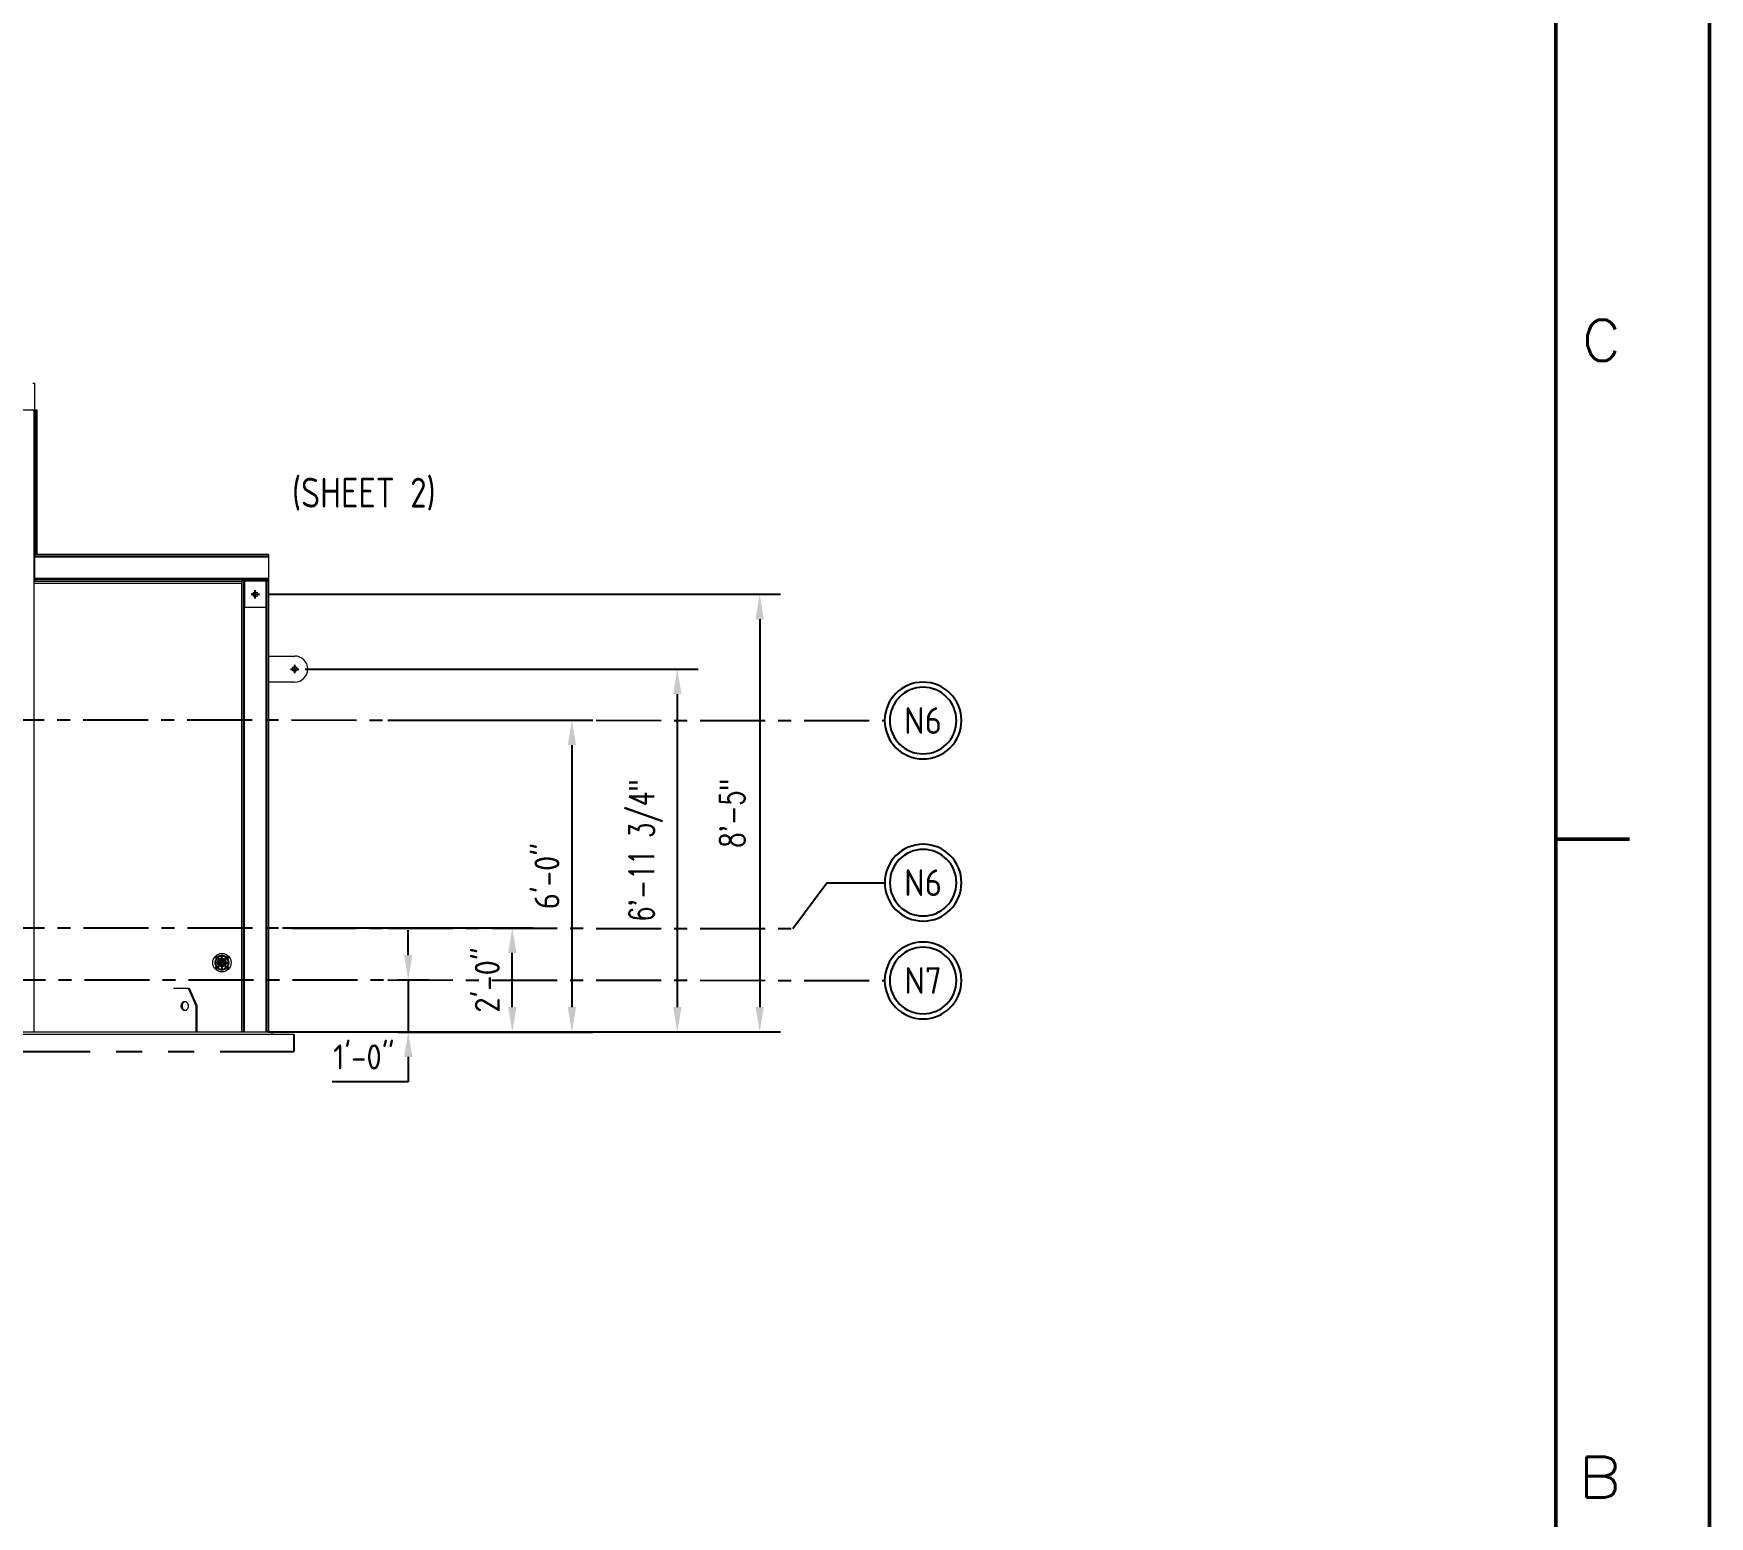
# Model space of a CAD drawing. Header units: inches. Extents: x 0 to 4731, y 0 to 1632.
# Drawn here: x 1725.4 to 2112, y 397.2 to 739.4 of the extents above; entities that cross this region are included whole.
import ezdxf
from ezdxf.enums import TextEntityAlignment as Align

# ---------------------------------------------------------------- set-up
doc = ezdxf.new("R2010")
doc.units = ezdxf.units.IN
doc.header["$LTSCALE"] = 48
doc.header["$MEASUREMENT"] = 0
doc.linetypes.add('CENTER', pattern=[2, 1.25, -0.25, 0.25, -0.25])
doc.linetypes.add('PHANTOM2', pattern=[1.25, 0.625, -0.125, 0.125, -0.125, 0.125, -0.125])
for name, color, linetype, lineweight in [('AM_11', 92, 'PHANTOM2', 25), ('AM_4', 93, 'Continuous', 25), ('AM_5', 92, 'Continuous', 25), ('AM_6', 140, 'Continuous', 35), ('AM_7', 142, 'CENTER', 25), ('AM_BOR', 255, 'Continuous', 50), ('Equipment-AM_0', 7, 'Continuous', 50), ('Equipment-AM_5', 92, 'Continuous', 25), ('Process-AM_5', 92, 'Continuous', 25), ('Process-AM_7', 142, 'CENTER', 25)]:
    doc.layers.add(name, color=color, linetype=linetype, lineweight=lineweight)
doc.styles.add('ISOCP', font='ISOCP.SHX')
doc.styles.add('simplex', font='simplex.shx', dxfattribs={"width": 0.75})
doc.styles.get("Standard").update_dxf_attribs({"font": 'ROMANS.SHX', "width": 0.7})
doc.styles.add('XT07_0', font='isocp.shx', dxfattribs={"width": 0.9, "height": 7})
doc.dimstyles.new('METSOPOWER_ANSI$0', dxfattribs={"dimtxt": 0.12, "dimasz": 0.12, "dimexe": 0.1, "dimexo": 0.05, "dimgap": 0.06, "dimtad": 1, "dimtoh": 1, "dimdec": 5, "dimzin": 12, "dimdsep": 46, "dimlunit": 4, "dimtxsty": 'Standard', "dimcen": 0, "dimclrd": 256, "dimclre": 256, "dimclrt": 140, "dimadec": 0, "dimazin": 2, "dimtp": 0.1, "dimtm": 0.1, "dimtfac": 0.71, "dimtdec": 5, "dimtmove": 0, "dimatfit": 3, "dimfxl": 1, "dimfrac": 2, "dimtzin": 7, "dimlwd": -1, "dimlwe": -1, "dimarcsym": 1})
doc.dimstyles.new('VALMET_ANSI$0', dxfattribs={"dimscale": 48, "dimtxt": 0.12, "dimasz": 0.12, "dimexe": 0.1, "dimexo": 0.05, "dimgap": 0.06, "dimtad": 1, "dimtoh": 1, "dimdec": 5, "dimzin": 7, "dimdsep": 46, "dimlunit": 4, "dimtxsty": 'Standard', "dimcen": 0, "dimclrd": 256, "dimclre": 256, "dimclrt": 140, "dimadec": 0, "dimazin": 2, "dimtp": 0.1, "dimtm": 0.1, "dimtfac": 0.71, "dimtdec": 5, "dimtofl": 0, "dimtmove": 0, "dimatfit": 3, "dimfxl": 1, "dimfrac": 2, "dimtolj": 1, "dimtzin": 7, "dimlwd": -1, "dimlwe": -1, "dimarcsym": 1})

# ---------------------------------------------------------------- blocks, each defined once
blk = doc.blocks.new('PE_FR_E')
at = {"layer": 'AM_BOR'}
blk.add_line((1098.85, 292.91), (1107.85, 292.91), dxfattribs=at)
at = {"layer": 'AM_BOR', "color": 9}
blk.add_lwpolyline([(0, 0), (1117.6, 0), (1117.6, 863.6), (0, 863.6)], close=True, dxfattribs=at)
at = {"layer": 'AM_BOR'}
blk.add_lwpolyline([(18.75, 15.25), (1098.85, 15.25), (1098.85, 848.35), (18.75, 848.35)], close=True, dxfattribs=at)
at = {"layer": 'AM_BOR', "style": 'simplex'}
for s, width, p in [('C', 1.05, (1104.41, 351.33)), ('B', 1.166667, (1104.2, 212.5))]:
    blk.add_text(s, height=5, dxfattribs=dict(at, width=width)).set_placement(p, align=Align.CENTER)
at = {"layer": 'AM_BOR', "width": 0.9, "flags": 9}
blk.add_attdef('PENSTYLE', text='', height=1, dxfattribs=at).set_placement((1116.99, 0.33), align=Align.BOTTOM_RIGHT)
blk = doc.blocks.new('SW_CENTERMARKSYMBOL_119')
at = {"layer": 'AM_7', "color": 0}
for p, q in [((0.9, 1.1), (-0.56, 1.1)), ((-0.14, 2.35), (-0.29, 2.5)), ((0, 2.21), (-0.07, 2.28)), ((0, 0), (-0.07, -0.07)), ((0, 2.21), (0.07, 2.14)), ((0, 0), (0.07, 0.07)), ((0.14, 2.07), (0.29, 1.92)), ((0.14, 0.14), (0.29, 0.29)), ((1.1, 1.1), (1, 1.1)), ((1.1, 1.3), (1.1, 2.77)), ((1.1, 1.1), (1.1, 1.2)), ((1.1, 1.1), (1.1, 1)), ((1.1, 1.1), (1.2, 1.1)), ((1.1, 0.9), (1.1, -0.56)), ((1.3, 1.1), (2.77, 1.1)), ((2.07, 2.07), (1.92, 1.92)), ((2.07, 0.14), (1.92, 0.29)), ((2.21, 2.21), (2.14, 2.14)), ((2.21, 0), (2.14, 0.07)), ((2.21, 2.21), (2.28, 2.28)), ((2.21, 0), (2.28, -0.07)), ((2.35, 2.35), (2.5, 2.5)), ((-0.14, -0.14), (-0.29, -0.29)), ((2.35, -0.14), (2.5, -0.29))]:
    blk.add_line(p, q, dxfattribs=at)
for start, end in [(142.3339, 217.6661), (135, 138.6669), (221.3331, 225), (131.3331, 135), (52.3339, 127.6661), (45, 48.6669), (311.3331, 315), (41.3331, 45), (315, 318.6669), (322.3339, 37.6661), (225, 228.6669), (232.3339, 307.6661)]:
    blk.add_arc((1.1, 1.1), 1.56, start, end, dxfattribs=at)
blk = doc.blocks.new('*D493')
at = {"layer": 'Defpoints', "color": 0, "transparency": 16777216}
blk.add_point((1807.18, 521.03), dxfattribs=at)
at = {"layer": 'Equipment-AM_5', "linetype": 'ByBlock', "transparency": 16777216}
for p, q in [((1811.86, 526.79), (1811.86, 532.55)), ((1809.58, 521.03), (1816.66, 521.03)), ((1811.86, 521.03), (1811.86, 509.03)), ((1809.58, 509.03), (1816.66, 509.03)), ((1811.86, 503.27), (1811.86, 497.51)), ((1811.86, 497.51), (1794.29, 497.51))]:
    blk.add_line(p, q, dxfattribs=at)
at = {"layer": 'Equipment-AM_5', "transparency": 16777216}
for points in [[(1810.9, 526.79), (1812.82, 526.79), (1811.86, 521.03)], [(1810.9, 503.27), (1812.82, 503.27), (1811.86, 509.03)]]:
    blk.add_solid(points, dxfattribs=at)
at = {"layer": 'Equipment-AM_5', "color": 140, "transparency": 16777216, "insert": (1801.64, 503.27), "char_height": 5.76, "attachment_point": 5, "style": 'ISOCP', "bg_fill": 3, "box_fill_scale": 1.25, "bg_fill_color": 256, "bg_fill_true_color": 13158600, "bg_fill_transparency": 0}
blk.add_mtext('1\'-0"', dxfattribs=at)
at = {"layer": 'Defpoints', "color": 0, "transparency": 16777216}
for p in [(1807.18, 509.03), (1811.86, 509.03)]:
    blk.add_point(p, dxfattribs=at)
blk = doc.blocks.new('*D494')
at = {"layer": 'Defpoints', "color": 0, "transparency": 16777216}
for p in [(1780.5, 533.03), (1835.86, 533.03), (1780.48, 509.03)]:
    blk.add_point(p, dxfattribs=at)
at = {"layer": 'Equipment-AM_5', "linetype": 'ByBlock', "transparency": 16777216}
for p, q in [((1782.9, 533.03), (1840.66, 533.03)), ((1835.86, 514.79), (1835.86, 527.27)), ((1782.88, 509.03), (1840.66, 509.03))]:
    blk.add_line(p, q, dxfattribs=at)
at = {"layer": 'Equipment-AM_5', "transparency": 16777216}
for points in [[(1834.9, 527.27), (1836.82, 527.27), (1835.86, 533.03)], [(1834.9, 514.79), (1836.82, 514.79), (1835.86, 509.03)]]:
    blk.add_solid(points, dxfattribs=at)
at = {"layer": 'Equipment-AM_5', "color": 140, "transparency": 16777216, "insert": (1830.1, 521.03), "char_height": 5.76, "attachment_point": 5, "rotation": 90, "style": 'ISOCP', "bg_fill": 3, "box_fill_scale": 1.25, "bg_fill_color": 256, "bg_fill_true_color": 13158600, "bg_fill_transparency": 0}
blk.add_mtext('2\'-0"', dxfattribs=at)
blk = doc.blocks.new('*D495')
at = {"layer": 'Defpoints', "color": 0, "transparency": 16777216}
for p in [(1807.18, 581.01), (1807.12, 509.01), (1849.62, 509.01)]:
    blk.add_point(p, dxfattribs=at)
at = {"layer": 'Equipment-AM_5', "linetype": 'ByBlock', "transparency": 16777216}
for p, q in [((1809.58, 581.01), (1854.42, 581.01)), ((1849.62, 575.25), (1849.62, 514.77)), ((1809.52, 509.01), (1854.42, 509.01))]:
    blk.add_line(p, q, dxfattribs=at)
at = {"layer": 'Equipment-AM_5', "transparency": 16777216}
for points in [[(1848.66, 575.25), (1850.58, 575.25), (1849.62, 581.01)], [(1848.66, 514.77), (1850.58, 514.77), (1849.62, 509.01)]]:
    blk.add_solid(points, dxfattribs=at)
at = {"layer": 'Equipment-AM_5', "color": 140, "transparency": 16777216, "insert": (1843.86, 545.01), "char_height": 5.76, "attachment_point": 5, "rotation": 90, "style": 'ISOCP', "bg_fill": 3, "box_fill_scale": 1.25, "bg_fill_color": 256, "bg_fill_true_color": 13158600, "bg_fill_transparency": 0}
blk.add_mtext('6\'-0"', dxfattribs=at)
blk = doc.blocks.new('*D440')
at = {"layer": 'Defpoints', "color": 0, "transparency": 16777216}
for p in [(1785.68, 592.78), (1785.68, 509.03), (1873.93, 509.03)]:
    blk.add_point(p, dxfattribs=at)
at = {"layer": 'Process-AM_5', "linetype": 'ByBlock', "transparency": 16777216}
for p, q in [((1788.08, 592.78), (1878.73, 592.78)), ((1873.93, 587.02), (1873.93, 514.79)), ((1788.08, 509.03), (1878.73, 509.03))]:
    blk.add_line(p, q, dxfattribs=at)
at = {"layer": 'Process-AM_5', "transparency": 16777216}
for points in [[(1872.97, 587.02), (1874.89, 587.02), (1873.93, 592.78)], [(1872.97, 514.79), (1874.89, 514.79), (1873.93, 509.03)]]:
    blk.add_solid(points, dxfattribs=at)
at = {"layer": 'Process-AM_5', "color": 140, "transparency": 16777216, "insert": (1866.66, 550.91), "char_height": 5.76, "attachment_point": 5, "rotation": 90}
blk.add_mtext('\\A1;6\'-11 3/4"', dxfattribs=at)
blk = doc.blocks.new('*D441')
at = {"layer": 'Defpoints', "color": 0, "transparency": 16777216}
for p in [(1777.24, 610.03), (1777.24, 509.03), (1892.93, 509.03)]:
    blk.add_point(p, dxfattribs=at)
at = {"layer": 'Process-AM_5', "linetype": 'ByBlock', "transparency": 16777216}
for p, q in [((1779.64, 610.03), (1897.73, 610.03)), ((1892.93, 604.27), (1892.93, 514.79)), ((1779.64, 509.03), (1897.73, 509.03))]:
    blk.add_line(p, q, dxfattribs=at)
at = {"layer": 'Process-AM_5', "transparency": 16777216}
for points in [[(1891.97, 604.27), (1893.89, 604.27), (1892.93, 610.03)], [(1891.97, 514.79), (1893.89, 514.79), (1892.93, 509.03)]]:
    blk.add_solid(points, dxfattribs=at)
at = {"layer": 'Process-AM_5', "color": 140, "transparency": 16777216, "insert": (1886.62, 559.53), "char_height": 5.76, "attachment_point": 5, "rotation": 90}
blk.add_mtext('\\A1;8\'-5"', dxfattribs=at)
blk = doc.blocks.new('XA16S')
at = {"layer": 'AM_4'}
for radius in [7.5, 6.5]:
    blk.add_circle((0, -7.5), radius, dxfattribs=at)
at = {"layer": 'AM_6', "style": 'XT07_0', "width": 0.9}
blk.add_attdef('?', text='', height=7, dxfattribs=at).set_placement((0, -7.5), align=Align.MIDDLE)

msp = doc.modelspace()

# ---------------------------------------------------------------- linework, layer by layer
at = {"layer": 'AM_11'}
for p in [(1785.479229, 508.530171), (1708.479229, 504.530171)]:
    msp.add_line(p, (1785.479229, 504.530171), dxfattribs=at)
at = {"layer": 'AM_7', "ltscale": 0.25}
for p, q in [((1664.905117, 581.123194), (1807.182423, 581.00788)), ((1900.567016, 532.892262), (1908.450255, 543.484906)), ((1908.450255, 543.484906), (1921.764541, 543.484906)), ((1664.952715, 533.12289), (1807.182423, 533.007576)), ((1665.184417, 521.145485), (1807.182423, 521.030171))]:
    msp.add_line(p, q, dxfattribs=at)
at = {"layer": 'Equipment-AM_0', "lineweight": 18}
for p, q in [((1725.314229, 658.717671), (1725.679229, 658.717671)), ((1725.679229, 658.717671), (1725.679229, 613.030171)), ((1725.558639, 652.530171), (1720.688357, 652.530171)), ((1725.558639, 509.030171), (1725.558639, 652.530171)), ((1725.969077, 652.530171), (1725.679229, 652.530171)), ((1725.969077, 619.230171), (1725.969077, 652.530171)), ((1726.264368, 652.530171), (1725.969077, 652.530171)), ((1726.264368, 619.230171), (1726.264368, 652.530171)), ((1779.666729, 619.230171), (1725.666729, 619.230171)), ((1725.666729, 619.230171), (1725.666729, 618.865171)), ((1779.666729, 618.865171), (1725.666729, 618.865171)), ((1779.666729, 618.615171), (1725.679229, 618.615171)), ((1779.666729, 619.230171), (1779.666729, 618.865171)), ((1779.666729, 618.865171), (1779.666729, 618.615171)), ((1779.666729, 618.615171), (1779.666729, 613.645171)), ((1725.558639, 613.030171), (1773.441473, 613.030171)), ((1773.479229, 612.530171), (1725.558639, 612.530171)), ((1725.666729, 613.395171), (1725.666729, 613.030171)), ((1779.666729, 613.395171), (1725.666729, 613.395171)), ((1779.666729, 613.645171), (1725.679229, 613.645171)), ((1779.666729, 613.030171), (1773.441473, 613.030171)), ((1773.479229, 509.030171), (1773.479229, 613.030171)), ((1773.844229, 613.030171), (1773.479229, 613.030171)), ((1773.844229, 509.030171), (1773.844229, 613.030171)), ((1774.094229, 613.030171), (1774.094229, 607.030171)), ((1779.064229, 607.030171), (1779.064229, 613.030171)), ((1779.314229, 509.030171), (1779.314229, 613.030171)), ((1779.679229, 613.030171), (1779.314229, 613.030171)), ((1779.666729, 613.645171), (1779.666729, 613.395171)), ((1779.666729, 613.395171), (1779.666729, 613.030171)), ((1779.679229, 509.030171), (1779.679229, 613.030171)), ((1774.094229, 607.030171), (1779.064229, 607.030171)), ((1774.094229, 509.030171), (1774.094229, 607.030171)), ((1779.064229, 509.030171), (1779.064229, 607.030171)), ((1779.679229, 595.780171), (1785.679229, 595.780171)), ((1785.679229, 589.780171), (1779.679229, 589.780171)), ((1768.710623, 525.666988), (1768.715627, 525.655787)), ((1761.184247, 519.030171), (1757.708733, 519.030171)), ((1762.922048, 515.030171), (1761.184247, 519.030171)), ((1761.184247, 519.030171), (1761.431741, 519.030171)), ((1763.169541, 515.030171), (1761.431741, 519.030171)), ((1762.922048, 515.030171), (1763.169541, 515.030171)), ((1762.922048, 509.030171), (1762.922048, 515.030171)), ((1763.169541, 509.030171), (1763.169541, 515.030171)), ((1653.729229, 509.030171), (1780.479229, 509.030171)), ((1664.846762, 509.123218), (1807.124068, 509.007903)), ((1708.479229, 508.530171), (1785.479229, 508.530171)), ((1780.479229, 508.530171), (1780.479229, 509.030171))]:
    msp.add_line(p, q, dxfattribs=at)
at = {"layer": 'Equipment-AM_0', "lineweight": 18, "flags": 128}
for points in [[(1768.715407, 524.381239), (1768.714528, 524.38289), (1768.70468, 524.409266)], [(1768.705623, 525.653542), (1768.714439, 525.677249), (1768.716002, 525.680176)], [(1768.717641, 524.405074), (1768.713906, 524.394341), (1768.711807, 524.390178)], [(1769.078291, 525.680961), (1769.084076, 525.670193), (1769.090084, 525.653417)], [(1769.090601, 524.40803), (1769.085513, 524.393587), (1769.078882, 524.380603)], [(1761.184247, 515.030171), (1761.178149, 515.148444), (1761.159938, 515.265057), (1761.129871, 515.378372), (1761.08837, 515.4868), (1761.036018, 515.588817), (1760.973549, 515.682993), (1760.90184, 515.768004), (1760.821898, 515.842658), (1760.734846, 515.905906), (1760.641904, 515.95686), (1760.544378, 515.994806), (1760.443637, 516.019211), (1760.341096, 516.029732), (1760.238193, 516.026221), (1760.136373, 516.008727), (1760.037065, 515.977497), (1759.941664, 515.932969), (1759.851508, 515.875767), (1759.767864, 515.806695), (1759.691905, 515.726722), (1759.624698, 515.636971), (1759.567186, 515.538702), (1759.520177, 515.433294), (1759.48433, 515.322227), (1759.460149, 515.207061), (1759.447973, 515.089411), (1759.447973, 514.97093), (1759.460149, 514.85328), (1759.48433, 514.738114), (1759.520177, 514.627047), (1759.567186, 514.52164), (1759.624698, 514.423371), (1759.691905, 514.33362), (1759.767864, 514.253647), (1759.851508, 514.184575), (1759.941664, 514.127373), (1760.037065, 514.082844), (1760.136373, 514.051614), (1760.238193, 514.034121), (1760.341096, 514.03061), (1760.443637, 514.04113), (1760.544378, 514.065535), (1760.641904, 514.103481), (1760.734846, 514.154436), (1760.821898, 514.217684), (1760.90184, 514.292337), (1760.973549, 514.377349), (1761.036018, 514.471524), (1761.08837, 514.573541), (1761.129871, 514.681969), (1761.159938, 514.795285), (1761.178149, 514.911898), (1761.184247, 515.030171)], [(1760.439094, 516.019977), (1760.383866, 516.008727), (1760.284559, 515.977497), (1760.189157, 515.932969), (1760.099002, 515.875767), (1760.015358, 515.806695), (1759.939399, 515.726722), (1759.872192, 515.636971), (1759.81468, 515.538702), (1759.767671, 515.433294), (1759.731824, 515.322227), (1759.707643, 515.207061), (1759.695467, 515.089411), (1759.695467, 514.97093), (1759.707643, 514.85328), (1759.731824, 514.738114), (1759.767671, 514.627047), (1759.81468, 514.52164), (1759.872192, 514.423371), (1759.939399, 514.33362), (1760.015358, 514.253647), (1760.099002, 514.184575), (1760.189157, 514.127373), (1760.284559, 514.082844), (1760.383866, 514.051614), (1760.439094, 514.040364)]]:
    msp.add_lwpolyline(points, dxfattribs=at)
at = {"layer": 'Equipment-AM_0', "lineweight": 18}
for centre, radius in [((1776.579229, 610.030171), 0.5625), ((1785.679229, 592.780171), 0.5625), ((1768.899122, 525.030171), 2.125), ((1767.794268, 526.135025), 0.3125), ((1768.899122, 525.030171), 1), ((1770.003977, 526.135025), 0.3125), ((1767.794268, 523.925316), 0.3125), ((1768.899122, 525.030171), 0.68), ((1768.899122, 525.030171), 0.6575), ((1768.899122, 525.030171), 0.5245), ((1770.003977, 523.925316), 0.3125)]:
    msp.add_circle(centre, radius, dxfattribs=at)
for centre, radius, start, end in [((1785.679229, 592.780171), 3, 270, 90), ((1770.65827, 525.030309), 2.057061, 166.99497172, 192.79696265), ((1766.916993, 524.998587), 1.898672, 345.75272192, 0.95313055), ((1766.782847, 525.050718), 2.032659, 359.42081282, 13.61333171), ((1767.288889, 525.061165), 1.899678, 359.06514112, 13.24727443), ((1767.329072, 524.995212), 1.85957, 346.81885218, 1.07717245)]:
    msp.add_arc(centre, radius, start, end, dxfattribs=at)
at = {"layer": 'Process-AM_7'}
for p, q in [((1776.579229, 609.063482), (1776.579229, 610.996859)), ((1775.612541, 610.030171), (1777.545917, 610.030171)), ((1784.712541, 592.780171), (1786.645917, 592.780171)), ((1785.679229, 591.813482), (1785.679229, 593.746859))]:
    msp.add_line(p, q, dxfattribs=at)

# ---------------------------------------------------------------- block references
at = {"layer": 'AM_5', "ltscale": 5}
ref = msp.add_blockref('XA16S', (1939.47058, 580.892565), dxfattribs=dict(at, xscale=-1.181102362204724, yscale=1.181102362204724, zscale=1.181102362204724, rotation=270))
ref.add_attrib('?', 'N6', dxfattribs={"layer": 'AM_6', "height": 6.1515748, "style": 'XT07_0'}).set_placement((1930.612313, 580.892565), align=Align.MIDDLE)
ref = msp.add_blockref('XA16S', (1939.481077, 543.484906), dxfattribs=dict(at, xscale=-1.181102362204724, yscale=1.181102362204724, zscale=1.181102362204724, rotation=270))
ref.add_attrib('?', 'N6', dxfattribs={"layer": 'AM_6', "height": 6.1515748, "style": 'XT07_0'}).set_placement((1930.622809, 543.484906), align=Align.MIDDLE)
ref = msp.add_blockref('XA16S', (1939.47058, 520.914856), dxfattribs=dict(at, xscale=-1.181102362204724, yscale=1.181102362204724, zscale=1.181102362204724, rotation=270))
ref.add_attrib('?', 'N7', dxfattribs={"layer": 'AM_6', "height": 6.1515748, "style": 'XT07_0'}).set_placement((1930.612313, 520.914856), align=Align.MIDDLE)
at = {"layer": 'Equipment-AM_0', "lineweight": 0, "xscale": 1.88976377952768, "yscale": 1.88976377952768, "zscale": 1.88976377952768}
msp.add_blockref('PE_FR_E', (0, 0), dxfattribs=at)
at = {"layer": 'Equipment-AM_0', "lineweight": 18}
msp.add_blockref('SW_CENTERMARKSYMBOL_119', (1767.794268, 523.925316), dxfattribs=at)

# ---------------------------------------------------------------- texts
at = {"layer": 'AM_6', "style": 'ISOCP', "width": 0.9}
msp.add_text('(SHEET 2)', height=6.8902579, dxfattribs=at).set_placement((1785.071516, 630.041429))

# ---------------------------------------------------------------- next in the draw order: dimensions: what is measured, and where the dimension line sits
at = {"layer": 'Equipment-AM_5'}
dim = msp.add_linear_dim(base=(1811.859049, 509.030171), p1=(1807.182423, 521.030171), p2=(1807.182423, 509.030171), angle=90, dimstyle='METSOPOWER_ANSI$0', override={"dimscale": 48, "dimzin": 15, "dimtxsty": 'ISOCP', "dimtfill": 1}, dxfattribs=at)
dim.commit()
dim.dimension.update_dxf_attribs({"geometry": '*D493', "text_midpoint": (1801.635049, 503.270171)})

# ---------------------------------------------------------------- next in the draw order: dimensions: what is measured, and where the dimension line sits
dim = msp.add_linear_dim(base=(1835.859124, 533.02921), p1=(1780.479229, 509.030171), p2=(1780.498687, 533.02921), angle=90, dimstyle='METSOPOWER_ANSI$0', override={"dimscale": 48, "dimzin": 15, "dimtxsty": 'ISOCP', "dimtfill": 1}, dxfattribs=at)
dim.commit()
dim.dimension.update_dxf_attribs({"geometry": '*D494', "text_midpoint": (1830.098558, 521.029691)})

# ---------------------------------------------------------------- next in the draw order: dimensions: what is measured, and where the dimension line sits
dim = msp.add_linear_dim(base=(1849.623155, 509.007903), p1=(1807.182423, 581.00788), p2=(1807.124068, 509.007903), angle=90, dimstyle='METSOPOWER_ANSI$0', override={"dimscale": 48, "dimzin": 15, "dimtxsty": 'ISOCP', "dimtfill": 1}, dxfattribs=at)
dim.commit()
dim.dimension.update_dxf_attribs({"geometry": '*D495', "text_midpoint": (1843.863155, 545.007891)})

# ---------------------------------------------------------------- next in the draw order: linework, layer by layer
at = {"layer": 'AM_7', "ltscale": 0.25}
for p, q in [((1807.182423, 581.00788), (1921.754045, 580.892565)), ((1807.182423, 533.007576), (1900.567016, 532.892262)), ((1807.182423, 521.030171), (1921.754045, 520.914856))]:
    msp.add_line(p, q, dxfattribs=at)

# ---------------------------------------------------------------- next in the draw order: dimensions: what is measured, and where the dimension line sits
at = {"layer": 'Process-AM_5'}
for base, p1, p2, picture, middle in [((1892.925447, 509.030171), (1777.241729, 610.030171), (1777.241729, 509.030171), '*D441', (1886.616875, 559.530171)), ((1873.928442, 509.030171), (1785.679229, 592.780171), (1785.679229, 509.030171), '*D440', (1866.659871, 550.905171))]:
    dim = msp.add_linear_dim(base=base, p1=p1, p2=p2, angle=90, dimstyle='VALMET_ANSI$0', override={"dimpost": ''}, dxfattribs=at)
    dim.commit()
    dim.dimension.update_dxf_attribs({"geometry": picture, "text_midpoint": middle})

doc.saveas('drawing.dxf')
